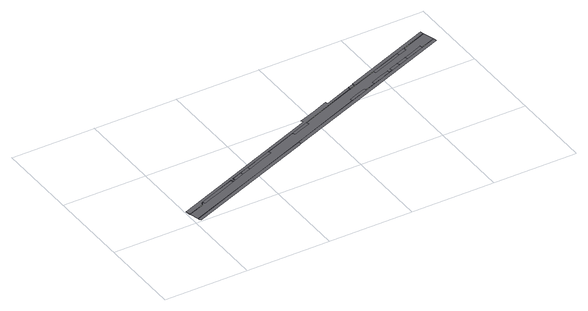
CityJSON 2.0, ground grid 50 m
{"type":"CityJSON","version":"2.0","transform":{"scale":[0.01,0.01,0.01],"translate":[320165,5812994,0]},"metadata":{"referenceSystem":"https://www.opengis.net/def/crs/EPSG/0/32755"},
"CityObjects":{
"road1":{"type":"Road","geometry":[{"type":"MultiSurface","lod":"2","boundaries":[[[0,1,2,3,4,5,6,7,8,9,10,11,12,13,14,15,16,17,18,19,20,21,22,23,24,25,26,27,28,29,30,31,32,33,34,35,36,37,38,39,40,41,42,43,44,45,46,47,48,49,50,51,52,53,54,55,56,57,58,59,60,61,62,63,64,65,66,67,68,69,70,71,72,73,74,75,76,77,78,79,80,81,82,83,84,85,86,87,88,89,90,91,92,93,94,95,96,97,98,99,100,101,102,103,104,105,106,107,108,109,110,111,112,113,114,115,116,117,118,119,120,121,122,123,124,125,126,127,128,129,130,131,132,133,134,135,136]],[[137,0,136]],[[138,139,140,141,142,143,144,145,146,147,148,149]],[[150,151,143,142,152,153,154]],[[155,156,157,158,159,160,161,162,163,164,165,166,167,168,169,170,171,172]],[[173,174,175,176,177,178,179,180,181,182,183,184,185,186,187,188,189,190,191,192,193,194,195,196,197,198,199,200,201,202,203,204,205,206,207,208,209,210,211,210,212,213,214,215,216,217,218,219,220,221,222,223,224,225,226,227,228,229,230,231,232,233,234,235,236,237,238,239,240,241,242,243,244,245,246,247,248,249,250,251,252,253,254,255,256,257,258,259,260,261,262,263,264,265,266,267,268,269,270,271,272,273,274,275,276,277,278,279,280,281,282,283,284,285,286,287,288,289,290,291,292,293,294,295,296,297,298,299,300,301,302,303,304,305,306,307,308,309,310]],[[311,312,313,314,315,316,317,318,319,320,321,322,323,324,325,326,327,328,329,330,331]],[[273,272,271,332,333,334,335,336,337,278,277,276,275,274]],[[338,339,340,196,195,194,193,192,341,342]],[[343,211,210,209,344,345,346]],[[206,205,347,348,349,350,351,345,344,209,208,207]],[[309,308,352,353,354,355,356,174,173,310]],[[183,182,357,358,359,360]],[[182,181,180,361,358,357]],[[362,363,342,341,192,191,190]],[[178,177,176,175,364,365,366,367,368,179]],[[185,184,183,360,359,369,370,186]],[[213,212,210,211,343,371]],[[372,373,374,203,202,201,200,199,375]],[[334,376,377,378,379,380,381,382,383,384,385,386,387,388,389,390,391,392,393,394,395,396,397,398,399,400,401,402,403,404,405,406,407,408,409,410,411,412,413,414,415,416,417,302,301,300,299,298,297,296,295,294,293,292,291,290,289,288,287,286,285,284,283,282,281,280,279,278,337,336,335]],[[418,419,420,421,422,423,424,353,352,308,307,306,305,304,303]],[[365,364,175,174,356,355]],[[271,270,425,426,427,428,429,430,431,432,433,434,435,332]],[[359,436,187,186,370,369,359,360]],[[189,437,363,362,190]],[[438,439,440,441,442,443,444,445,446,214,213,371]],[[368,367,358,357,358,361,180,179]],[[197,447,448,449,450,451,452,453,454,455,456,457,458,459,460,461,462,463,464,465,311,331,466,467,468,469,470,471,472,473,474,475,476,477,478,479,480,481,482,198]],[[482,375,199,198]],[[340,447,197,196]],[[374,483,349,348,347,205,204,203]],[[333,332,34,33,32,31,30,29,28,27,26,25,24,23,22,21,20,484,19,18,17,485,16,15,14,13,12,11,10,9,8,7,6,5,4,3,2,1,137,417,416,415,414,413,412,411,410,409,408,407,406,405,404,403,402,401,400,399,398,397,396,395,394,393,392,391,390,389,388,387,386,385,384,383,382,381,380,379,378,377,376,334]],[[148,147,146,145,144,143,151,150,154,436,359,358,367,366,365,355,354,353,424,423,422,421,420,419,418,149]],[[435,434,433,432,431,430,429,428,427,426,425,270,269,268,267,266,265,264,263,262,261,260,259,258,257,256,255,254,253,252,251,250,249,248,247,246,245,244,243,242,241,240,239,238,237,236,235,234,233,232,231,230,229,228,227,226,225,224,223,222,221,220,219,218,217,216,215,214,446,445,444,443,442,441,440,439,438,371,113,112,111,110,109,108,107,106,105,104,103,102,101,100,99,98,97,96,95,94,93,92,91,90,89,88,87,86,85,84,83,82,81,80,79,78,77,76,75,74,73,72,71,70,69,68,67,66,65,64,63,62,61,60,59,58,57,56,55,54,53,52,51,50,49,48,47,46,45,44,43,42,41,40,39,38,37,36,35,34,332]],[[447,486,338,342,363,437,487,171,170,169]],[[482,481,480,479,478,477,476,475,474,473,472,471,470,469,468,467,466,331,330,329,328,327,326,325,324,323,322,321,488,128,127,126,125,124,123,122,121,120,119,118,117,116,115]],[[114,113,371,346,345,351,350,349,483,373,372,375,482,115]],[[447,169,168,167,166,165,164,163,162,161,160,159,158,157,156,489,319,318,317,316,315,314,313,312,311,465,464,463,462,461,460,459,458,457,456,455,454,453,452,451,450,449,448]]],"semantics":{"surfaces":[{"type":"TrafficArea","function":"2","surfaceMaterial":2},{"type":"TrafficArea","function":"1","surfaceMaterial":3},{"type":"TrafficArea","function":"7","surfaceMaterial":3},{"type":"AuxiliaryTrafficArea","function":"1700","surfaceMaterial":4},{"type":"AuxiliaryTrafficArea","function":"1220","surfaceMaterial":4}],"values":[0,0,0,0,0,1,1,2,2,2,2,2,2,2,2,2,2,2,2,3,3,3,3,3,3,3,3,3,3,3,3,4,4,4,4,4,4,4]}}]}
},
"vertices":[
[178,873,0],[1121,1240,0],[1123,1241,0],[1124,1241,0],[1125,1242,0],[1127,1243,0],[1128,1244,0],[1129,1244,0],[1129,1245,0],[1130,1246,0],[1131,1246,0],[1131,1247,0],[1132,1247,0],[1132,1248,0],[1133,1248,0],[1134,1249,0],[1134,1250,0],[1135,1251,0],[1136,1252,0],[1136,1253,0],[1137,1254,0],[1137,1255,0],[1138,1256,0],[1138,1257,0],[1206,1409,0],[1207,1412,0],[1210,1416,0],[1212,1420,0],[1214,1423,0],[1216,1426,0],[1219,1430,0],[1221,1433,0],[1224,1436,0],[1238,1441,0],[3524,2339,0],[3528,2340,0],[3533,2342,0],[3536,2342,0],[3540,2343,0],[3543,2343,0],[3546,2343,0],[3550,2343,0],[3553,2343,0],[3556,2343,0],[3560,2342,0],[3563,2342,0],[3566,2341,0],[3569,2340,0],[3572,2339,0],[3575,2338,0],[3578,2336,0],[3581,2334,0],[3584,2333,0],[3586,2331,0],[3589,2329,0],[3592,2326,0],[3595,2323,0],[3598,2319,0],[3600,2315,0],[3602,2311,0],[3604,2308,0],[3638,2222,0],[3640,2218,0],[3643,2214,0],[3646,2211,0],[3649,2209,0],[3652,2207,0],[3655,2206,0],[3658,2205,0],[3662,2205,0],[3665,2204,0],[3669,2205,0],[3673,2205,0],[3678,2206,0],[3703,2216,0],[3707,2218,0],[3711,2221,0],[3714,2225,0],[3716,2227,0],[3718,2231,0],[3719,2234,0],[3720,2237,0],[3721,2240,0],[3721,2244,0],[3721,2247,0],[3720,2251,0],[3719,2256,0],[3687,2337,0],[3685,2344,0],[3684,2347,0],[3684,2351,0],[3684,2354,0],[3683,2357,0],[3683,2361,0],[3683,2364,0],[3684,2367,0],[3684,2371,0],[3685,2374,0],[3686,2377,0],[3687,2380,0],[3688,2383,0],[3689,2386,0],[3691,2389,0],[3692,2392,0],[3694,2395,0],[3696,2397,0],[3698,2400,0],[3700,2403,0],[3704,2406,0],[3707,2408,0],[3710,2410,0],[3712,2412,0],[3716,2414,0],[3720,2416,0],[8046,4115,0],[13083,6084,0],[13087,6086,0],[13091,6089,0],[13095,6092,0],[13096,6095,0],[13098,6098,0],[13099,6101,0],[13100,6105,0],[13101,6108,0],[13101,6112,0],[13101,6115,0],[13100,6119,0],[13099,6124,0],[13063,6217,0],[12937,6168,0],[11449,5584,0],[11422,5652,0],[11396,5719,0],[10417,5336,0],[9438,4952,0],[9490,4817,0],[78,1129,0],[151,862,0],[330,206,0],[372,97,0],[8090,3110,0],[8258,3176,0],[8390,3227,0],[8327,3388,0],[5113,2134,0],[387,292,0],[376,286,0],[350,269,0],[326,251,0],[319,245,0],[13787,5534,0],[8720,3542,0],[12060,4661,0],[19189,7444,0],[19142,7609,0],[13452,6382,0],[13448,6380,0],[13490,6273,0],[13492,6269,0],[13495,6265,0],[13498,6261,0],[13501,6260,0],[13504,6258,0],[13507,6257,0],[13510,6256,0],[13514,6255,0],[13517,6255,0],[13521,6255,0],[13525,6256,0],[13530,6257,0],[16897,7543,0],[18934,8340,0],[18881,8526,0],[13727,5724,0],[13780,5591,0],[14433,5844,0],[14379,5981,0],[14986,6216,0],[15592,6450,0],[15645,6314,0],[15831,6386,0],[15778,6524,0],[16384,6758,0],[16990,6993,0],[17596,7228,0],[18203,7462,0],[18256,7326,0],[19127,7663,0],[19125,7671,0],[18950,8285,0],[17393,7677,0],[17443,7547,0],[16883,7330,0],[16324,7114,0],[15671,6861,0],[15018,6609,0],[14965,6745,0],[13551,6205,0],[13105,6032,0],[9616,4668,0],[9670,4531,0],[9110,4314,0],[8551,4097,0],[8498,4232,0],[7933,4011,0],[6579,3479,0],[6634,3341,0],[6075,3121,0],[5517,2902,0],[4958,2682,0],[4400,2463,0],[4345,2602,0],[3795,2225,0],[3740,2365,0],[3714,2356,0],[3714,2353,0],[3715,2348,0],[3747,2267,0],[3749,2260,0],[3750,2257,0],[3750,2253,0],[3751,2250,0],[3751,2247,0],[3751,2243,0],[3751,2240,0],[3750,2236,0],[3750,2233,0],[3749,2230,0],[3748,2227,0],[3747,2224,0],[3746,2221,0],[3745,2218,0],[3743,2215,0],[3742,2212,0],[3740,2209,0],[3738,2206,0],[3736,2204,0],[3734,2201,0],[3730,2198,0],[3727,2195,0],[3722,2192,0],[3719,2191,0],[3716,2189,0],[3689,2178,0],[3681,2176,0],[3678,2176,0],[3675,2175,0],[3672,2175,0],[3668,2174,0],[3665,2174,0],[3661,2175,0],[3658,2175,0],[3655,2175,0],[3652,2176,0],[3649,2177,0],[3645,2178,0],[3643,2179,0],[3640,2180,0],[3636,2182,0],[3633,2183,0],[3631,2185,0],[3628,2187,0],[3626,2189,0],[3623,2191,0],[3619,2195,0],[3617,2198,0],[3614,2203,0],[3612,2206,0],[3610,2209,0],[3576,2297,0],[3574,2300,0],[3544,2288,0],[3586,2181,0],[3599,2150,0],[3011,1918,0],[2453,1698,0],[1894,1478,0],[1336,1259,0],[1281,1399,0],[1258,1390,0],[1189,1234,0],[1187,1231,0],[1185,1227,0],[1183,1224,0],[1181,1220,0],[1178,1217,0],[1177,1215,0],[1175,1213,0],[1173,1210,0],[1169,1207,0],[1166,1204,0],[1163,1201,0],[1159,1199,0],[1158,1197,0],[1156,1196,0],[1152,1194,0],[1150,1193,0],[1148,1192,0],[1147,1191,0],[1145,1191,0],[1143,1190,0],[1141,1189,0],[165,809,0],[304,303,0],[319,314,0],[354,336,0],[5093,2185,0],[8700,3594,0],[12662,5152,0],[12609,5290,0],[13168,5507,0],[13480,6238,0],[13478,6240,0],[13475,6242,0],[13472,6246,0],[13469,6249,0],[13466,6253,0],[13464,6257,0],[13462,6260,0],[13420,6368,0],[13116,6238,0],[13091,6228,0],[13128,6133,0],[13129,6128,0],[13130,6125,0],[13131,6121,0],[13131,6118,0],[13131,6114,0],[13131,6111,0],[13131,6107,0],[13131,6104,0],[13130,6101,0],[3535,2311,0],[2947,2080,0],[2906,2064,0],[2388,1861,0],[1831,1641,0],[1272,1422,0],[16263,7269,0],[15609,7019,0],[14956,6769,0],[16833,7459,0],[16824,7483,0],[4336,2626,0],[4904,2821,0],[4894,2845,0],[4746,2786,0],[6570,3503,0],[6011,3284,0],[5682,3154,0],[5453,3064,0],[4982,2879,0],[12671,5128,0],[13185,5329,0],[13230,5347,0],[13776,5562,0],[13789,5567,0],[16437,6621,0],[16447,6597,0],[17053,6832,0],[17043,6856,0],[15841,6362,0],[17384,7701,0],[16907,7515,0],[14442,5820,0],[14752,5940,0],[15048,6055,0],[15275,6143,0],[15654,6290,0],[17659,7067,0],[18265,7302,0],[3731,2388,0],[9048,4474,0],[8789,4373,0],[8489,4256,0],[9607,4693,0],[1249,1413,0],[1242,1410,0],[1241,1409,0],[1239,1407,0],[1238,1406,0],[1237,1404,0],[1236,1402,0],[1235,1400,0],[1233,1397,0],[1166,1244,0],[1164,1240,0],[1163,1239,0],[1163,1238,0],[1162,1237,0],[1161,1236,0],[1160,1235,0],[1160,1234,0],[1159,1232,0],[1158,1231,0],[1157,1230,0],[1156,1229,0],[1154,1227,0],[1153,1226,0],[1152,1225,0],[1151,1224,0],[1150,1223,0],[1149,1222,0],[1148,1221,0],[1147,1221,0],[1146,1220,0],[1145,1219,0],[1144,1218,0],[1142,1218,0],[1141,1217,0],[1140,1216,0],[1139,1215,0],[1138,1215,0],[1136,1214,0],[1135,1213,0],[1134,1213,0],[1132,1212,0],[159,833,0],[311,277,0],[333,293,0],[360,311,0],[374,319,0],[5102,2162,0],[8316,3416,0],[8709,3570,0],[3571,2304,0],[3569,2306,0],[3566,2308,0],[3564,2310,0],[3560,2311,0],[3557,2312,0],[3554,2313,0],[3551,2313,0],[3547,2313,0],[3544,2313,0],[3539,2312,0],[19134,7638,0],[18942,8311,0],[3727,2386,0],[3723,2383,0],[3720,2379,0],[3718,2377,0],[3716,2373,0],[3715,2370,0],[3714,2367,0],[3714,2364,0],[3713,2360,0],[13541,6229,0],[13538,6228,0],[13533,6227,0],[13530,6226,0],[13527,6225,0],[13524,6225,0],[13520,6225,0],[13517,6225,0],[13513,6225,0],[13510,6225,0],[13507,6226,0],[13504,6226,0],[13501,6227,0],[13498,6228,0],[13495,6229,0],[13492,6231,0],[13488,6232,0],[13485,6234,0],[13483,6236,0],[13130,6098,0],[13129,6095,0],[13128,6092,0],[13127,6089,0],[13125,6086,0],[13124,6082,0],[13122,6079,0],[13120,6077,0],[13118,6074,0],[13116,6072,0],[13114,6069,0],[13110,6066,0],[13108,6063,0],[13105,6061,0],[13102,6060,0],[13098,6058,0],[13095,6056,0],[8056,4087,0],[1137,1253,0],[1135,1250,0],[15703,7055,0],[18937,8331,0],[13085,6226,0],[13428,6372,0]
]}
